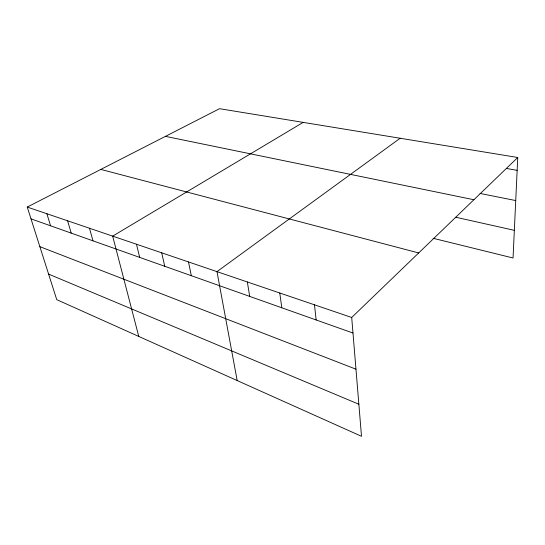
<?xml version="1.0" encoding="UTF-8"?>
<svg xmlns="http://www.w3.org/2000/svg" width="545" height="545" viewBox="0 0 545 545"><rect width="100%" height="100%" fill="white"/><g stroke="black" fill="none" stroke-linecap="round" stroke-linejoin="round"><path stroke-width="0.82" d="M517.75 157.491L351.702 317.483L361.505 436.307L56.741 299.655L27.25 207.059L219.526 108.693L517.75 157.491L513.043 257.996L433.146 238.294M400.159 138.246L216.978 271.628L237.184 380.567M303.163 122.38L112.665 236.128L138.771 336.435M506.414 168.466L517.15 170.34M480.063 193.455L515.733 200.56M165.442 136.359L473.905 199.736M455.831 217.244L514.337 230.337M100.825 169.42L418.683 252.948M27.25 207.059L351.702 317.483M31.011 218.858L352.983 333.029M39.867 246.66L355.967 369.176M48.607 274.108L358.855 404.233M46.89 213.742L50.569 225.8M67.614 220.793L71.197 233.11M89.503 228.246L92.984 240.835M136.475 244.228L139.677 257.397M161.702 252.819L164.74 266.28M188.488 261.934L191.329 275.709M247.341 281.963L249.692 296.405M279.762 292.999L281.813 307.796M314.465 304.812L316.161 319.976"/></g></svg>
